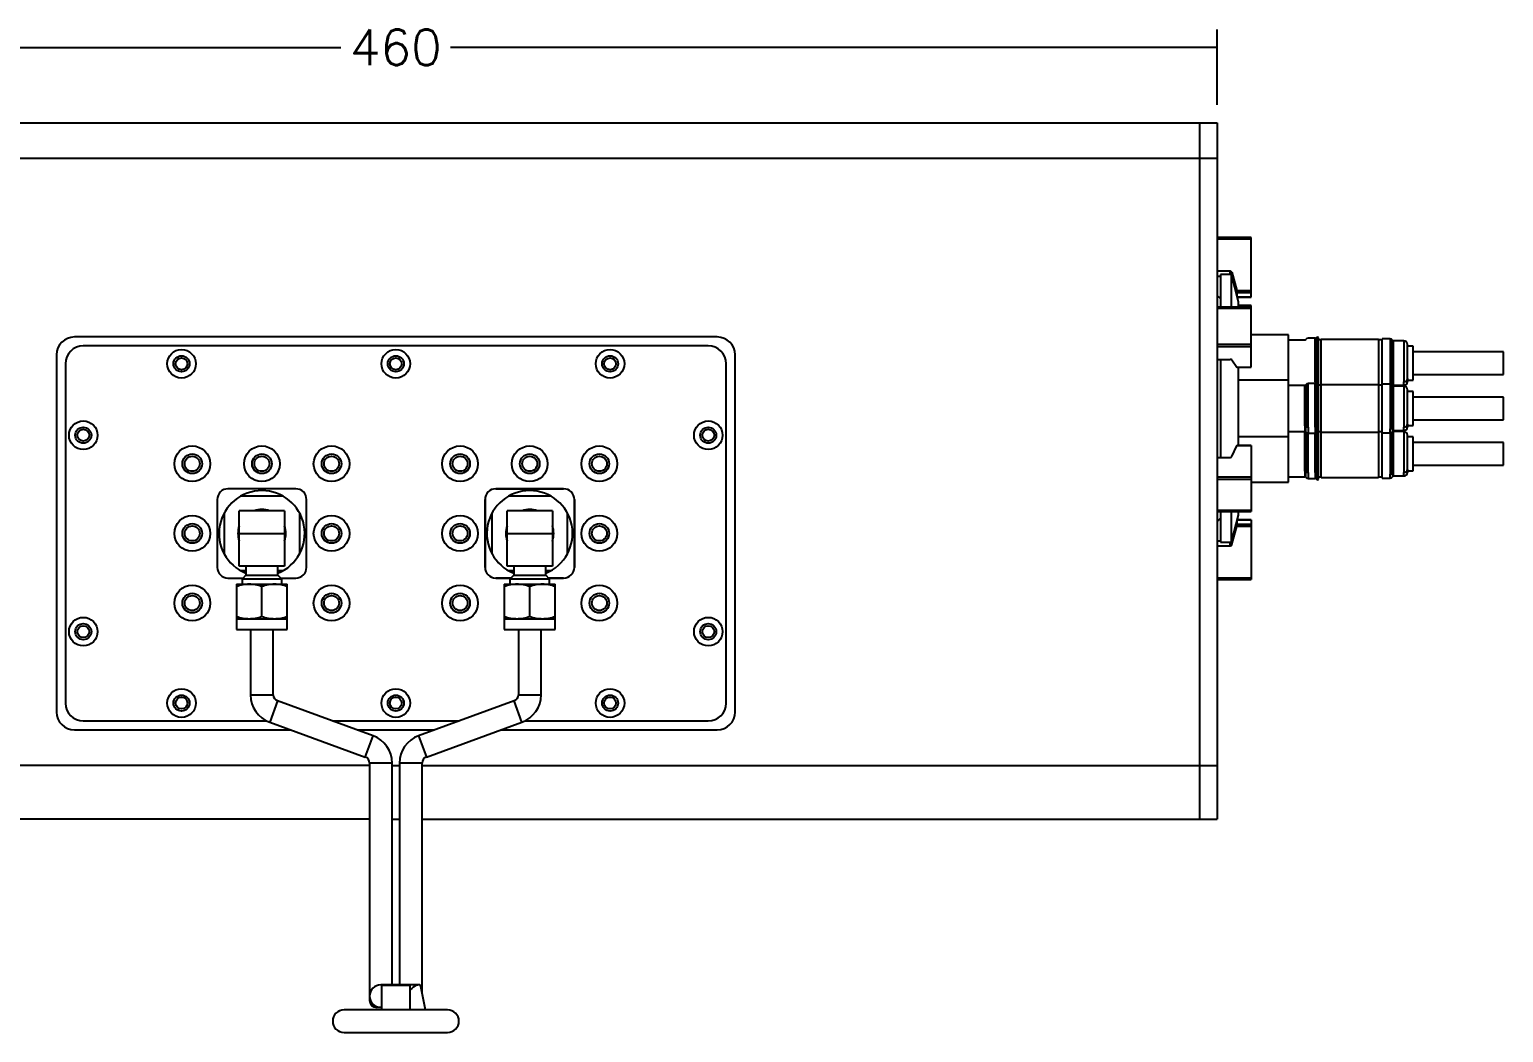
# Model space of a CAD drawing. Header units: millimetres. Extents: x -4251 to 2609, y -1673 to 4048.
# Drawn here: x -3887.5 to -3474.7, y 3098.7 to 3379.5 of the extents above; entities that cross this region are included whole.
import ezdxf

# ---------------------------------------------------------------- set-up
doc = ezdxf.new("R2010")
doc.units = ezdxf.units.MM
for name, color, linetype in [('00339', 7, 'Continuous'), ('02353_04', 7, 'Continuous'), ('02646_07', 7, 'Continuous'), ('02648', 7, 'Continuous'), ('03955_75', 7, 'Continuous'), ('14451', 7, 'Continuous'), ('53083_07', 7, 'Continuous'), ('B-400-2-4RT', 7, 'Continuous'), ('CT_BOX_16W_HEAT_', 7, 'Continuous'), ('Default', 7, 'Continuous'), ('NW50-CO', 7, 'Continuous'), ('TP1904-POOM-2000', 7, 'Continuous'), ('TP1904-POOM-5300', 7, 'Continuous')]:
    doc.layers.add(name, color=color, linetype=linetype)
doc.styles.add('SEACAD_romans_shx', font='SIMPLEX.SHX')

# ---------------------------------------------------------------- blocks, each defined once
blk = doc.blocks.new('_SE_FILLED')
at = {"color": 0}
blk.add_line((0, 0), (-1, 0), dxfattribs=at)
blk.add_solid([(0, 0), (-1, -0.1665), (-1, 0.1665), (0, 0)], dxfattribs=at)

msp = doc.modelspace()

# ---------------------------------------------------------------- linework, layer by layer
at = {"layer": '00339', "color": 7, "linetype": 'Continuous'}
for p, q in [((-3530.4223, 3292.604, 0), (-3534.9565, 3292.604, 0)), ((-3527.449, 3293.0866, 0), (-3529.4894, 3293.0866, 0)), ((-3527.449, 3280.9167, 0), (-3527.449, 3293.0866, 0)), ((-3526.8721, 3293.5057, 0), (-3527.1796, 3293.1982, 0)), ((-3527.1796, 3293.1982, 0), (-3527.1796, 3280.8325, 0)), ((-3526.8721, 3253.3991, 0), (-3526.8721, 3293.5057, 0)), ((-3526.6026, 3293.2363, 0), (-3526.8721, 3293.5057, 0)), ((-3526.6026, 3293.2363, 0), (-3526.6026, 3253.6685, 0)), ((-3530.4223, 3279.904, 0), (-3534.9565, 3279.904, 0)), ((-3530.4223, 3268.5811, 0), (-3530.4223, 3279.904, 0)), ((-3530.1113, 3280.0648, 0), (-3530.1113, 3268.4596, 0)), ((-3529.4894, 3268.2167, 0), (-3529.4894, 3280.3866, 0)), ((-3527.449, 3280.3866, 0), (-3529.4894, 3280.3866, 0)), ((-3527.449, 3280.9167, 0), (-3527.449, 3280.3866, 0)), ((-3527.449, 3268.2167, 0), (-3527.449, 3280.3866, 0)), ((-3527.1796, 3280.4982, 0), (-3527.1796, 3280.8325, 0)), ((-3526.8721, 3280.8057, 0), (-3527.1796, 3280.4982, 0)), ((-3527.1796, 3280.4982, 0), (-3527.1796, 3268.1325, 0)), ((-3526.6026, 3280.5363, 0), (-3526.8721, 3280.8057, 0)), ((-3534.9565, 3267.0008, 0), (-3530.4223, 3267.0008, 0)), ((-3530.4223, 3268.5811, 0), (-3530.4223, 3267.0008, 0)), ((-3530.4223, 3255.8811, 0), (-3530.4223, 3267.0008, 0)), ((-3530.1113, 3266.8399, 0), (-3530.1113, 3268.4596, 0)), ((-3530.1113, 3266.8399, 0), (-3530.1113, 3255.7596, 0)), ((-3529.4894, 3268.2167, 0), (-3529.4894, 3266.5182, 0)), ((-3529.4894, 3266.5182, 0), (-3527.449, 3266.5182, 0)), ((-3529.4894, 3255.5167, 0), (-3529.4894, 3266.5182, 0)), ((-3527.449, 3268.2167, 0), (-3527.449, 3266.5182, 0)), ((-3527.449, 3255.5167, 0), (-3527.449, 3266.5182, 0)), ((-3527.1796, 3266.4066, 0), (-3527.1796, 3268.1325, 0)), ((-3527.1796, 3266.4066, 0), (-3526.8721, 3266.0991, 0)), ((-3527.1796, 3266.4066, 0), (-3527.1796, 3255.4325, 0)), ((-3526.8721, 3266.0991, 0), (-3526.6026, 3266.3685, 0)), ((-3534.9565, 3254.3008, 0), (-3530.4223, 3254.3008, 0)), ((-3530.4223, 3255.8811, 0), (-3530.4223, 3254.3008, 0)), ((-3530.1113, 3254.1399, 0), (-3530.1113, 3255.7596, 0)), ((-3529.4894, 3255.5167, 0), (-3529.4894, 3253.8182, 0)), ((-3529.4894, 3253.8182, 0), (-3527.449, 3253.8182, 0)), ((-3527.449, 3255.5167, 0), (-3527.449, 3253.8182, 0)), ((-3527.1796, 3253.7066, 0), (-3527.1796, 3255.4325, 0)), ((-3527.1796, 3253.7066, 0), (-3526.8721, 3253.3991, 0)), ((-3526.8721, 3253.3991, 0), (-3526.6026, 3253.6685, 0))]:
    msp.add_line(p, q, dxfattribs=at)
for centre, radius, start, end in [((-3530.4223, 3292.985, 0), 0.381, 270.000015, 324.705623), ((-3529.4894, 3292.3246, 0), 0.762, 89.999999, 144.705606), ((-3527.449, 3293.4676, 0), 0.381, 270.000017, 315.000025), ((-3530.4223, 3280.285, 0), 0.381, 270.000015, 324.705623), ((-3529.4894, 3279.6246, 0), 0.762, 89.999999, 144.705606), ((-3527.449, 3280.7676, 0), 0.381, 270.000017, 315.000025), ((-3530.4223, 3266.6198, 0), 0.381, 35.294385, 89.999997), ((-3529.4894, 3267.2802, 0), 0.762, 215.29439, 270.000001), ((-3527.449, 3266.1372, 0), 0.381, 44.999981, 89.999997), ((-3530.4223, 3253.9198, 0), 0.381, 35.294385, 89.999997), ((-3529.4894, 3254.5802, 0), 0.762, 215.29439, 270.000001), ((-3527.449, 3253.4372, 0), 0.381, 44.999981, 89.999997)]:
    msp.add_arc(centre, radius, start, end, dxfattribs=at)
for centre, major_axis, start_param, end_param in [((-3527.449, 3280.629, 0), (-0.381, 0), 3.92699063, 4.71238972), ((-3530.4223, 3268.2934, 0), (-0.381, 0), 3.75759599, 4.71238959), ((-3529.4894, 3268.7921, 0), (-0.762, 0), 0.61600371, 1.57079635), ((-3527.449, 3267.929, 0), (-0.381, 0), 3.92699063, 4.71238972), ((-3530.4223, 3255.5934, 0), (-0.381, 0), 3.75759599, 4.71238959), ((-3529.4894, 3256.0921, 0), (-0.762, 0), 0.61600371, 1.57079635), ((-3527.449, 3255.229, 0), (-0.381, 0), 3.92699063, 4.71238972)]:
    msp.add_ellipse(centre, major_axis=major_axis, ratio=0.75504922, start_param=start_param, end_param=end_param, dxfattribs=at)
at = {"layer": '02353_04', "color": 7, "linetype": 'Continuous'}
for p, q in [((-3508.7691, 3253.9325, 0), (-3508.7691, 3292.9723, 0)), ((-3506.4512, 3292.9723, 0), (-3508.7691, 3292.9723, 0)), ((-3506.4512, 3292.9723, 0), (-3506.4512, 3280.428, 0)), ((-3505.8694, 3280.7475, 0), (-3505.8694, 3292.5916, 0)), ((-3505.5195, 3279.9421, 0), (-3505.5195, 3292.3627, 0)), ((-3502.6731, 3292.3627, 0), (-3505.5195, 3292.3627, 0)), ((-3502.6731, 3292.3627, 0), (-3502.6731, 3280.9396, 0)), ((-3501.6571, 3281.7924, 0), (-3501.6571, 3291.3467, 0)), ((-3501.6571, 3281.7924, 0), (-3501.6571, 3280.9581, 0)), ((-3506.4512, 3280.2723, 0), (-3508.7691, 3280.2723, 0)), ((-3506.4512, 3280.2723, 0), (-3506.4512, 3280.428, 0)), ((-3506.4512, 3280.2723, 0), (-3506.4512, 3267.728, 0)), ((-3505.8694, 3280.7475, 0), (-3505.8694, 3279.8916, 0)), ((-3505.8694, 3268.0475, 0), (-3505.8694, 3279.8916, 0)), ((-3505.5195, 3279.9421, 0), (-3502.6731, 3279.9421, 0)), ((-3505.5195, 3267.2421, 0), (-3505.5195, 3279.6627, 0)), ((-3502.6731, 3279.6627, 0), (-3505.5195, 3279.6627, 0)), ((-3502.6731, 3279.9421, 0), (-3502.6731, 3280.9396, 0)), ((-3502.6731, 3279.6627, 0), (-3502.6731, 3268.2396, 0)), ((-3501.6571, 3269.0924, 0), (-3501.6571, 3278.6467, 0)), ((-3501.6571, 3269.0924, 0), (-3501.6571, 3268.2581, 0)), ((-3508.7691, 3266.6325, 0), (-3506.4512, 3266.6325, 0)), ((-3506.4512, 3266.6325, 0), (-3506.4512, 3267.728, 0)), ((-3506.4512, 3266.6709, 0), (-3506.4512, 3255.028, 0)), ((-3505.8694, 3268.0475, 0), (-3505.8694, 3267.0131, 0)), ((-3505.8694, 3255.3475, 0), (-3505.8694, 3267.0131, 0)), ((-3505.5195, 3267.2421, 0), (-3502.6731, 3267.2421, 0)), ((-3505.5195, 3254.5421, 0), (-3505.5195, 3266.9627, 0)), ((-3502.6731, 3266.9627, 0), (-3505.5195, 3266.9627, 0)), ((-3502.6731, 3267.2421, 0), (-3502.6731, 3268.2396, 0)), ((-3502.6731, 3266.9627, 0), (-3502.6731, 3255.5396, 0)), ((-3501.6571, 3256.3924, 0), (-3501.6571, 3265.9467, 0)), ((-3508.7691, 3253.9325, 0), (-3506.4512, 3253.9325, 0)), ((-3506.4512, 3253.9325, 0), (-3506.4512, 3255.028, 0)), ((-3505.8694, 3255.3475, 0), (-3505.8694, 3254.3131, 0)), ((-3505.5195, 3254.5421, 0), (-3502.6731, 3254.5421, 0)), ((-3502.6731, 3254.5421, 0), (-3502.6731, 3255.5396, 0)), ((-3501.6571, 3256.3924, 0), (-3501.6571, 3255.5581, 0))]:
    msp.add_line(p, q, dxfattribs=at)
for centre, radius, start, end in [((-3506.4512, 3292.3373, 0), 0.635, 23.610945, 89.999999), ((-3505.5195, 3292.7446, 0), 0.3819, 203.610946, 270), ((-3502.6731, 3291.3467, 0), 1.016, 0, 90.000001), ((-3506.4512, 3279.6373, 0), 0.635, 23.610945, 89.999999), ((-3505.5195, 3280.0446, 0), 0.3819, 203.610946, 270), ((-3505.5195, 3279.5602, 0), 0.3819, 90, 140.640355), ((-3502.6731, 3280.9581, 0), 1.016, 269.999999, 360), ((-3502.6731, 3278.6467, 0), 1.016, 0, 90.000001), ((-3506.4512, 3267.2675, 0), 0.635, 270.000001, 336.389054), ((-3505.5195, 3266.8602, 0), 0.3819, 90, 156.389056), ((-3505.5195, 3267.3446, 0), 0.3819, 219.359645, 270), ((-3502.6731, 3268.2581, 0), 1.016, 269.999999, 360), ((-3502.6731, 3265.9467, 0), 1.016, 0, 90.000001), ((-3506.4512, 3254.5675, 0), 0.635, 270.000001, 336.389054), ((-3505.5195, 3254.1602, 0), 0.3819, 90, 156.389056), ((-3502.6731, 3255.5581, 0), 1.016, 269.999999, 360)]:
    msp.add_arc(centre, radius, start, end, dxfattribs=at)
for centre, major_axis, start_param, end_param in [((-3502.6731, 3281.7924, 0), (-1.016, 0), 1.57079629, 3.14159265), ((-3506.4512, 3280.961, 0), (0.635, 0), 4.71238901, 5.87109666), ((-3502.6731, 3269.0924, 0), (-1.016, 0), 1.57079629, 3.14159265), ((-3506.4512, 3268.261, 0), (0.635, 0), 4.71238901, 5.87109666), ((-3506.4512, 3255.561, 0), (0.635, 0), 4.71238901, 5.87109666), ((-3502.6731, 3256.3924, 0), (-1.016, 0), 1.57079629, 3.14159265)]:
    msp.add_ellipse(centre, major_axis=major_axis, ratio=0.83937016, start_param=start_param, end_param=end_param, dxfattribs=at)
at = {"layer": '02646_07', "color": 7, "linetype": 'Continuous'}
for p, q in [((-3501.6571, 3281.3899, 0), (-3501.6571, 3290.9149, 0)), ((-3500.0569, 3290.9149, 0), (-3501.6571, 3290.9149, 0)), ((-3500.0569, 3281.3899, 0), (-3500.0569, 3290.9149, 0)), ((-3501.6571, 3281.3899, 0), (-3500.0569, 3281.3899, 0)), ((-3501.6571, 3268.6899, 0), (-3501.6571, 3278.2149, 0)), ((-3500.0569, 3278.2149, 0), (-3501.6571, 3278.2149, 0)), ((-3500.0569, 3268.6899, 0), (-3500.0569, 3278.2149, 0)), ((-3501.6571, 3268.6899, 0), (-3500.0569, 3268.6899, 0)), ((-3501.6571, 3255.9899, 0), (-3501.6571, 3265.5149, 0)), ((-3500.0569, 3265.5149, 0), (-3501.6571, 3265.5149, 0)), ((-3500.0569, 3255.9899, 0), (-3500.0569, 3265.5149, 0)), ((-3501.6571, 3255.9899, 0), (-3500.0569, 3255.9899, 0))]:
    msp.add_line(p, q, dxfattribs=at)
at = {"layer": '02648', "color": 7, "linetype": 'Continuous'}
for p, q in [((-3525.8125, 3292.6294, 0), (-3526.6026, 3292.6294, 0)), ((-3525.8125, 3254.123, 0), (-3525.8125, 3292.7818, 0)), ((-3509.7597, 3292.7818, 0), (-3525.8125, 3292.7818, 0)), ((-3509.7597, 3292.7818, 0), (-3509.7597, 3254.123, 0)), ((-3508.7691, 3292.6294, 0), (-3509.7597, 3292.6294, 0)), ((-3525.8125, 3279.9294, 0), (-3526.6026, 3279.9294, 0)), ((-3509.7597, 3280.0818, 0), (-3525.8125, 3280.0818, 0)), ((-3508.7691, 3279.9294, 0), (-3509.7597, 3279.9294, 0)), ((-3526.6026, 3266.9754, 0), (-3525.8125, 3266.9754, 0)), ((-3525.8125, 3266.823, 0), (-3509.7597, 3266.823, 0)), ((-3509.7597, 3266.9754, 0), (-3508.7691, 3266.9754, 0)), ((-3526.6026, 3254.2754, 0), (-3525.8125, 3254.2754, 0)), ((-3525.8125, 3254.123, 0), (-3509.7597, 3254.123, 0)), ((-3509.7597, 3254.2754, 0), (-3508.7691, 3254.2754, 0))]:
    msp.add_line(p, q, dxfattribs=at)
at = {"layer": '03955_75', "color": 7, "linetype": 'Continuous'}
for p, q in [((-3474.746, 3289.3274, 0), (-3500.0569, 3289.3274, 0)), ((-3474.746, 3282.9774, 0), (-3474.746, 3289.3274, 0)), ((-3500.0569, 3282.9774, 0), (-3474.746, 3282.9774, 0)), ((-3474.746, 3276.6274, 0), (-3500.0569, 3276.6274, 0)), ((-3474.746, 3270.2774, 0), (-3474.746, 3276.6274, 0)), ((-3500.0569, 3270.2774, 0), (-3474.746, 3270.2774, 0)), ((-3474.746, 3263.9274, 0), (-3500.0569, 3263.9274, 0)), ((-3474.746, 3257.5774, 0), (-3474.746, 3263.9274, 0)), ((-3500.0569, 3257.5774, 0), (-3474.746, 3257.5774, 0))]:
    msp.add_line(p, q, dxfattribs=at)
at = {"layer": '14451', "color": 7, "linetype": 'Continuous'}
for p, q in [((-3554.0065, 3310.9174, 0), (-3554.0065, 3301.8024, 0)), ((-3550.9585, 3310.9174, 0), (-3554.0065, 3310.9174, 0)), ((-3550.9585, 3301.8024, 0), (-3550.9585, 3310.9174, 0)), ((-3548.9265, 3303.3338, 0), (-3550.9585, 3310.9174, 0)), ((-3548.9265, 3301.8024, 0), (-3548.9265, 3303.3338, 0)), ((-3554.0065, 3287.1829, 0), (-3554.0065, 3259.7292, 0)), ((-3548.9265, 3263.1184, 0), (-3548.9265, 3284.9702, 0)), ((-3554.0065, 3244.6299, 0), (-3554.0065, 3235.9874, 0)), ((-3550.9585, 3235.9874, 0), (-3550.9585, 3244.6299, 0)), ((-3548.9265, 3243.5709, 0), (-3548.9265, 3244.6299, 0)), ((-3550.9585, 3235.9874, 0), (-3548.9265, 3243.5709, 0)), ((-3554.0065, 3235.9874, 0), (-3550.9585, 3235.9874, 0))]:
    msp.add_line(p, q, dxfattribs=at)
at = {"layer": '53083_07', "color": 7, "linetype": 'Continuous'}
for p, q in [((-3534.9565, 3294.0518, 0), (-3545.4181, 3294.0518, 0)), ((-3534.9565, 3252.853, 0), (-3534.9565, 3294.0518, 0)), ((-3534.9565, 3281.3518, 0), (-3548.9265, 3281.3518, 0)), ((-3548.9265, 3265.553, 0), (-3534.9565, 3265.553, 0)), ((-3545.4181, 3252.853, 0), (-3534.9565, 3252.853, 0))]:
    msp.add_line(p, q, dxfattribs=at)
at = {"layer": 'B-400-2-4RT', "color": 7, "linetype": 'Continuous'}
for p, q in [((-3828.7681, 3229.3084, 0), (-3828.7681, 3244.8024, 0)), ((-3816.0681, 3244.8024, 0), (-3828.7681, 3244.8024, 0)), ((-3816.0681, 3244.8024, 0), (-3816.0681, 3229.3084, 0)), ((-3753.7681, 3229.3084, 0), (-3753.7681, 3244.8024, 0)), ((-3741.0681, 3244.8024, 0), (-3753.7681, 3244.8024, 0)), ((-3741.0681, 3244.8024, 0), (-3741.0681, 3229.3084, 0)), ((-3828.7681, 3238.4524, 0), (-3816.0681, 3238.4524, 0)), ((-3753.7681, 3238.4524, 0), (-3741.0681, 3238.4524, 0)), ((-3816.0681, 3229.3084, 0), (-3828.7681, 3229.3084, 0)), ((-3826.8949, 3229.3084, 0), (-3826.8949, 3226.7684, 0)), ((-3817.9414, 3226.7684, 0), (-3817.9414, 3229.3084, 0)), ((-3741.0681, 3229.3084, 0), (-3753.7681, 3229.3084, 0)), ((-3751.8949, 3229.3084, 0), (-3751.8949, 3226.7684, 0)), ((-3742.9414, 3226.7684, 0), (-3742.9414, 3229.3084, 0)), ((-3829.5301, 3224.2284, 0), (-3815.3061, 3224.2284, 0)), ((-3829.5301, 3224.2284, 0), (-3829.5301, 3211.5284, 0)), ((-3826.8949, 3226.7684, 0), (-3827.9744, 3225.6889, 0)), ((-3816.8619, 3225.6889, 0), (-3827.9744, 3225.6889, 0)), ((-3827.9744, 3225.6889, 0), (-3827.9744, 3224.2284, 0)), ((-3826.8949, 3226.7684, 0), (-3817.9414, 3226.7684, 0)), ((-3822.4181, 3215.2116, 0), (-3822.4181, 3223.5932, 0)), ((-3816.8619, 3225.6889, 0), (-3817.9414, 3226.7684, 0)), ((-3816.8619, 3224.2284, 0), (-3816.8619, 3225.6889, 0)), ((-3815.3061, 3211.5284, 0), (-3815.3061, 3224.2284, 0)), ((-3754.5301, 3224.2284, 0), (-3740.3061, 3224.2284, 0)), ((-3754.5301, 3224.2284, 0), (-3754.5301, 3211.5284, 0)), ((-3751.8949, 3226.7684, 0), (-3752.9744, 3225.6889, 0)), ((-3741.8619, 3225.6889, 0), (-3752.9744, 3225.6889, 0)), ((-3752.9744, 3225.6889, 0), (-3752.9744, 3224.2284, 0)), ((-3751.8949, 3226.7684, 0), (-3742.9414, 3226.7684, 0)), ((-3747.4181, 3215.2116, 0), (-3747.4181, 3223.5932, 0)), ((-3741.8619, 3225.6889, 0), (-3742.9414, 3226.7684, 0)), ((-3741.8619, 3224.2284, 0), (-3741.8619, 3225.6889, 0)), ((-3740.3061, 3211.5284, 0), (-3740.3061, 3224.2284, 0)), ((-3829.5301, 3214.5764, 0), (-3815.3061, 3214.5764, 0)), ((-3829.5301, 3211.5284, 0), (-3815.3061, 3211.5284, 0)), ((-3754.5301, 3214.5764, 0), (-3740.3061, 3214.5764, 0)), ((-3754.5301, 3211.5284, 0), (-3740.3061, 3211.5284, 0))]:
    msp.add_line(p, q, dxfattribs=at)
for centre, radius, start, end in [((-3822.4181, 3238.4524, 0), 6.7056, 71.257054, 108.742946), ((-3747.4181, 3238.4524, 0), 6.7056, 71.257054, 108.742946), ((-3822.4181, 3238.4524, 0), 6.7056, 161.257054, 198.742946), ((-3822.4181, 3238.4524, 0), 6.7056, 341.257054, 18.742946), ((-3747.4181, 3238.4524, 0), 6.7056, 161.257054, 198.742946), ((-3747.4181, 3238.4524, 0), 6.7056, 341.257054, 18.742946), ((-3825.8201, 3213.0953, 0), 11.1341, 90.792475, 109.463683), ((-3826.1281, 3213.0953, 0), 11.1341, 70.536317, 89.207525), ((-3818.7081, 3213.0953, 0), 11.1341, 90.792475, 109.463683), ((-3819.0161, 3213.0953, 0), 11.1341, 70.536317, 89.207525), ((-3750.8201, 3213.0953, 0), 11.1341, 90.792475, 109.463683), ((-3751.1281, 3213.0953, 0), 11.1341, 70.536317, 89.207525), ((-3743.7081, 3213.0953, 0), 11.1341, 90.792475, 109.463683), ((-3744.0161, 3213.0953, 0), 11.1341, 70.536317, 89.207525), ((-3825.8201, 3225.7094, 0), 11.1341, 250.536317, 269.207525), ((-3826.1281, 3225.7094, 0), 11.1341, 270.792475, 289.463683), ((-3818.7081, 3225.7094, 0), 11.1341, 250.536317, 269.207525), ((-3819.0161, 3225.7094, 0), 11.1341, 270.792475, 289.463683), ((-3750.8201, 3225.7094, 0), 11.1341, 250.536317, 269.207525), ((-3751.1281, 3225.7094, 0), 11.1341, 270.792475, 289.463683), ((-3743.7081, 3225.7094, 0), 11.1341, 250.536317, 269.207525), ((-3744.0161, 3225.7094, 0), 11.1341, 270.792475, 289.463683)]:
    msp.add_arc(centre, radius, start, end, dxfattribs=at)
at = {"layer": 'CT_BOX_16W_HEAT_', "color": 7, "linetype": 'Continuous'}
for p, q in [((-3812.9181, 3250.9524, 0), (-3831.9181, 3250.9524, 0)), ((-3756.9181, 3250.9524, 0), (-3737.9181, 3250.9524, 0)), ((-3834.9181, 3247.9524, 0), (-3834.9181, 3228.9524, 0)), ((-3809.9181, 3228.9524, 0), (-3809.9181, 3247.9524, 0)), ((-3759.9181, 3228.9524, 0), (-3759.9181, 3247.9524, 0)), ((-3734.9181, 3247.9524, 0), (-3734.9181, 3228.9524, 0)), ((-3831.9181, 3225.9524, 0), (-3827.7109, 3225.9524, 0)), ((-3817.1254, 3225.9524, 0), (-3812.9181, 3225.9524, 0)), ((-3752.7109, 3225.9524, 0), (-3756.9181, 3225.9524, 0)), ((-3737.9181, 3225.9524, 0), (-3742.1254, 3225.9524, 0))]:
    msp.add_line(p, q, dxfattribs=at)
for centre in [(-3841.9181, 3257.9524, 0), (-3822.4181, 3257.9524, 0), (-3802.9181, 3257.9524, 0), (-3766.9181, 3257.9524, 0), (-3747.4181, 3257.9524, 0), (-3727.9181, 3257.9524, 0), (-3841.9181, 3238.4524, 0), (-3802.9181, 3238.4524, 0), (-3766.9181, 3238.4524, 0), (-3727.9181, 3238.4524, 0), (-3841.9181, 3218.9524, 0), (-3802.9181, 3218.9524, 0), (-3766.9181, 3218.9524, 0), (-3727.9181, 3218.9524, 0)]:
    msp.add_circle(centre, 2.1, dxfattribs=at)
for centre, start, end in [((-3831.9181, 3247.9524, 0), 90, 180), ((-3812.9181, 3247.9524, 0), 0, 90), ((-3756.9181, 3247.9524, 0), 90, 180), ((-3737.9181, 3247.9524, 0), 0, 90), ((-3831.9181, 3228.9524, 0), 180, 270), ((-3812.9181, 3228.9524, 0), 270, 0), ((-3756.9181, 3228.9524, 0), 180, 270), ((-3737.9181, 3228.9524, 0), 270, 0)]:
    msp.add_arc(centre, 3, start, end, dxfattribs=at)
at = {"layer": 'Default', "color": 1, "linetype": 'Continuous'}
for p, q in [((-3554.9181, 3358.4524, 0), (-3554.9181, 3379.5469, 0)), ((-4006.9181, 3374.5469, 0), (-3800.2753, 3374.5469, 0)), ((-3562.9181, 3374.5469, 0), (-3769.561, 3374.5469, 0))]:
    msp.add_line(p, q, dxfattribs=at)
at = {"layer": 'NW50-CO', "color": 7, "linetype": 'Continuous'}
for centre, start, end in [((-3555.9623, 3302.8148, 0), 34.560322, 63.916428), ((-3555.9623, 3244.09, 0), 296.083572, 325.439678)]:
    msp.add_arc(centre, 2.3749, start, end, dxfattribs=at)
at = {"layer": 'TP1904-POOM-2000', "color": 7, "linetype": 'Continuous'}
for p, q in [((-3545.4181, 3321.3098, 0), (-3554.9181, 3321.3098, 0)), ((-3545.4181, 3320.8685, 0), (-3554.9181, 3320.8685, 0)), ((-3545.4181, 3304.6191, 0), (-3545.4181, 3321.3098, 0)), ((-3554.9181, 3311.9306, 0), (-3551.3018, 3311.9306, 0)), ((-3554.9181, 3310.5225, 0), (-3554.0065, 3310.5225, 0)), ((-3551.3018, 3310.9174, 0), (-3551.3018, 3311.9306, 0)), ((-3550.8188, 3311.5626, 0), (-3549.4444, 3306.4686, 0)), ((-3550.8188, 3310.396, 0), (-3550.8188, 3311.5626, 0)), ((-3549.4444, 3306.4686, 0), (-3545.4181, 3306.4686, 0)), ((-3549.3104, 3305.9134, 0), (-3545.4181, 3305.9134, 0)), ((-3549.3104, 3304.7666, 0), (-3549.3104, 3305.9134, 0)), ((-3545.4181, 3304.6226, 0), (-3549.2719, 3304.6226, 0)), ((-3549.2709, 3304.6191, 0), (-3545.4181, 3304.6191, 0)), ((-3545.4181, 3302.2748, 0), (-3548.9265, 3302.2748, 0)), ((-3545.4181, 3302.1755, 0), (-3548.9265, 3302.1755, 0)), ((-3545.4181, 3284.9702, 0), (-3545.4181, 3302.2748, 0)), ((-3545.4181, 3301.8024, 0), (-3554.9181, 3301.8024, 0)), ((-3554.9181, 3301.4998, 0), (-3545.4181, 3301.4998, 0)), ((-3545.4181, 3291.394, 0), (-3554.9181, 3291.394, 0)), ((-3545.4181, 3290.7371, 0), (-3554.9181, 3290.7371, 0)), ((-3554.9181, 3287.1829, 0), (-3551.3018, 3287.1829, 0)), ((-3550.8188, 3287.0365, 0), (-3549.4444, 3285.0108, 0)), ((-3549.4444, 3285.0108, 0), (-3545.4181, 3285.0108, 0)), ((-3549.3915, 3284.9702, 0), (-3545.4181, 3284.9702, 0)), ((-3550.8188, 3259.9509, 0), (-3549.4444, 3263.0191, 0)), ((-3545.4181, 3263.0191, 0), (-3549.4444, 3263.0191, 0)), ((-3545.4181, 3263.1184, 0), (-3549.3643, 3263.1184, 0)), ((-3545.4181, 3263.1184, 0), (-3545.4181, 3244.6299, 0)), ((-3554.9181, 3259.7292, 0), (-3551.3018, 3259.7292, 0)), ((-3554.9181, 3254.3456, 0), (-3545.4181, 3254.3456, 0)), ((-3554.9181, 3253.6459, 0), (-3545.4181, 3253.6459, 0)), ((-3545.4181, 3244.8308, 0), (-3554.9181, 3244.8308, 0)), ((-3554.9181, 3244.6299, 0), (-3545.4181, 3244.6299, 0)), ((-3550.8188, 3235.3421, 0), (-3549.4444, 3240.4361, 0)), ((-3545.4181, 3240.4361, 0), (-3549.4444, 3240.4361, 0)), ((-3549.3104, 3240.9913, 0), (-3549.3104, 3242.1381, 0)), ((-3545.4181, 3240.9913, 0), (-3549.3104, 3240.9913, 0)), ((-3549.2719, 3242.2821, 0), (-3545.4181, 3242.2821, 0)), ((-3545.4181, 3242.2856, 0), (-3549.2709, 3242.2856, 0)), ((-3545.4181, 3242.2856, 0), (-3545.4181, 3225.595, 0)), ((-3554.9181, 3236.3823, 0), (-3554.0065, 3236.3823, 0)), ((-3551.3018, 3234.9741, 0), (-3551.3018, 3235.9874, 0)), ((-3550.8188, 3235.3421, 0), (-3550.8188, 3236.5087, 0)), ((-3554.9181, 3234.9741, 0), (-3551.3018, 3234.9741, 0)), ((-3554.9181, 3226.0363, 0), (-3545.4181, 3226.0363, 0)), ((-3554.9181, 3225.595, 0), (-3545.4181, 3225.595, 0))]:
    msp.add_line(p, q, dxfattribs=at)
for centre, major_axis, ratio, start_param, end_param in [((-3551.3018, 3311.4341, 0), (0.5, 0), 0.99309091, 0.26179939, 1.57079633), ((-3549.4444, 3306.41, 0), (0.1332, -0.5), 0.02936218, 0.10979827, 1.6805946), ((-3551.3018, 3286.9854, 0), (0.5, 0), 0.3949195, 0.26179939, 1.57079633), ((-3549.4444, 3285.4702, 0), (-0.0563, 0.4998), 0.24327157, 2.70823685, 3.11421707), ((-3549.4444, 3262.6184, 0), (-0.0839, -0.4997), 0.20910171, 3.17666853, 3.81788585), ((-3551.3018, 3260.0283, 0), (0.5, 0), 0.59817141, 4.71238898, 6.02138592), ((-3549.4444, 3240.4948, 0), (-0.1332, -0.5), 0.02936218, 1.46099805, 3.03179438), ((-3551.3018, 3235.4707, 0), (0.5, 0), 0.99309091, 4.71238898, 6.02138592)]:
    msp.add_ellipse(centre, major_axis=major_axis, ratio=ratio, start_param=start_param, end_param=end_param, dxfattribs=at)
at = {"layer": 'TP1904-POOM-5300', "color": 7, "linetype": 'Continuous'}
for p, q in [((-4014.9181, 3353.4524, 0), (-3554.9181, 3353.4524, 0)), ((-3559.9181, 3353.4524, 0), (-3559.9181, 3158.4524, 0)), ((-3554.9181, 3353.4524, 0), (-3554.9181, 3158.4524, 0)), ((-3554.9181, 3343.4524, 0), (-4014.9181, 3343.4524, 0)), ((-3694.9181, 3293.4524, 0), (-3874.9181, 3293.4524, 0)), ((-3697.4181, 3290.9524, 0), (-3872.4181, 3290.9524, 0)), ((-3879.9181, 3288.4524, 0), (-3879.9181, 3188.4524, 0)), ((-3877.4181, 3285.9524, 0), (-3877.4181, 3190.9524, 0)), ((-3692.4181, 3190.9524, 0), (-3692.4181, 3285.9524, 0)), ((-3689.9181, 3188.4524, 0), (-3689.9181, 3288.4524, 0)), ((-3812.9181, 3250.9524, 0), (-3831.9181, 3250.9524, 0)), ((-3828.2276, 3248.9524, 0), (-3816.6087, 3248.9524, 0)), ((-3737.9181, 3250.9524, 0), (-3756.9181, 3250.9524, 0)), ((-3753.2276, 3248.9524, 0), (-3741.6087, 3248.9524, 0)), ((-3834.9181, 3247.9524, 0), (-3834.9181, 3228.9524, 0)), ((-3832.9181, 3232.6429, 0), (-3832.9181, 3244.2618, 0)), ((-3811.9181, 3244.2618, 0), (-3811.9181, 3232.6429, 0)), ((-3809.9181, 3228.9524, 0), (-3809.9181, 3247.9524, 0)), ((-3759.9181, 3247.9524, 0), (-3759.9181, 3228.9524, 0)), ((-3757.9181, 3232.6429, 0), (-3757.9181, 3244.2618, 0)), ((-3736.9181, 3244.2618, 0), (-3736.9181, 3232.6429, 0)), ((-3734.9181, 3228.9524, 0), (-3734.9181, 3247.9524, 0)), ((-3826.8949, 3227.9524, 0), (-3828.2276, 3227.9524, 0)), ((-3816.6087, 3227.9524, 0), (-3817.9414, 3227.9524, 0)), ((-3751.8949, 3227.9524, 0), (-3753.2276, 3227.9524, 0)), ((-3741.6087, 3227.9524, 0), (-3742.9414, 3227.9524, 0)), ((-3831.9181, 3225.9524, 0), (-3827.7109, 3225.9524, 0)), ((-3817.1254, 3225.9524, 0), (-3812.9181, 3225.9524, 0)), ((-3756.9181, 3225.9524, 0), (-3752.7109, 3225.9524, 0)), ((-3742.1254, 3225.9524, 0), (-3737.9181, 3225.9524, 0)), ((-3825.5931, 3211.5284, 0), (-3825.5931, 3193.2694, 0)), ((-3819.2431, 3193.2694, 0), (-3819.2431, 3211.5284, 0)), ((-3750.5931, 3211.5284, 0), (-3750.5931, 3193.2694, 0)), ((-3744.2431, 3193.2694, 0), (-3744.2431, 3211.5284, 0)), ((-3825.5931, 3193.2694, 0), (-3819.2431, 3193.2694, 0)), ((-3818.0423, 3191.5545, 0), (-3820.2142, 3185.5874, 0)), ((-3791.2971, 3181.82, 0), (-3818.0423, 3191.5545, 0)), ((-3751.7939, 3191.5545, 0), (-3778.5392, 3181.82, 0)), ((-3749.6221, 3185.5874, 0), (-3751.7939, 3191.5545, 0)), ((-3750.5931, 3193.2694, 0), (-3744.2431, 3193.2694, 0)), ((-3874.9181, 3183.4524, 0), (-3814.3481, 3183.4524, 0)), ((-3872.4181, 3185.9524, 0), (-3821.0639, 3185.9524, 0)), ((-3820.2142, 3185.5874, 0), (-3793.4689, 3175.853, 0)), ((-3802.6507, 3185.9524, 0), (-3767.1856, 3185.9524, 0)), ((-3795.782, 3183.4524, 0), (-3774.0543, 3183.4524, 0)), ((-3776.3673, 3175.853, 0), (-3749.6221, 3185.5874, 0)), ((-3755.4881, 3183.4524, 0), (-3694.9181, 3183.4524, 0)), ((-3748.7724, 3185.9524, 0), (-3697.4181, 3185.9524, 0)), ((-3793.4689, 3175.853, 0), (-3791.2971, 3181.82, 0)), ((-3778.5392, 3181.82, 0), (-3776.3673, 3175.853, 0)), ((-3785.9181, 3174.138, 0), (-3792.2681, 3174.138, 0)), ((-3792.2681, 3174.138, 0), (-3792.2681, 3107.7234, 0)), ((-3785.9181, 3112.0734, 0), (-3785.9181, 3174.138, 0)), ((-3777.5681, 3174.138, 0), (-3783.9181, 3174.138, 0)), ((-3783.9181, 3174.138, 0), (-3783.9181, 3112.0734, 0)), ((-3777.5681, 3109.9231, 0), (-3777.5681, 3174.138, 0)), ((-3792.2681, 3173.4524, 0), (-4014.9181, 3173.4524, 0)), ((-3785.9181, 3173.4524, 0), (-3783.9181, 3173.4524, 0)), ((-3777.5681, 3173.4524, 0), (-3554.9181, 3173.4524, 0)), ((-3792.2681, 3158.4524, 0), (-4014.9181, 3158.4524, 0)), ((-3785.9181, 3158.4524, 0), (-3783.9181, 3158.4524, 0)), ((-3777.5681, 3158.4524, 0), (-3554.9181, 3158.4524, 0)), ((-3778.4982, 3112.0734, 0), (-3789.0931, 3112.0734, 0)), ((-3780.9181, 3111.8984, 0), (-3788.9181, 3111.8984, 0)), ((-3788.9181, 3111.8984, 0), (-3788.9181, 3105.0734, 0)), ((-3780.9181, 3105.0734, 0), (-3780.9181, 3111.8984, 0)), ((-3776.6376, 3105.0734, 0), (-3777.8832, 3111.5651, 0)), ((-3770.4181, 3105.0734, 0), (-3799.4181, 3105.0734, 0)), ((-3792.2681, 3107.7234, 0), (-3792.0427, 3107.7234, 0)), ((-3788.9181, 3105.7234, 0), (-3790.1847, 3105.7234, 0)), ((-3799.4181, 3098.7234, 0), (-3770.4181, 3098.7234, 0))]:
    msp.add_line(p, q, dxfattribs=at)
for centre, radius in [((-3844.9181, 3285.9524, 0), 4), ((-3784.9181, 3285.9524, 0), 4), ((-3724.9181, 3285.9524, 0), 4), ((-3844.9181, 3285.9524, 0), 2.25), ((-3844.9181, 3285.9524, 0), 1.65), ((-3784.9181, 3285.9524, 0), 2.25), ((-3784.9181, 3285.9524, 0), 1.65), ((-3724.9181, 3285.9524, 0), 2.25), ((-3724.9181, 3285.9524, 0), 1.65), ((-3872.4181, 3265.9524, 0), 4), ((-3697.4181, 3265.9524, 0), 4), ((-3872.4181, 3265.9524, 0), 2.25), ((-3872.4181, 3265.9524, 0), 1.65), ((-3697.4181, 3265.9524, 0), 2.25), ((-3697.4181, 3265.9524, 0), 1.65), ((-3841.9181, 3257.9524, 0), 5), ((-3841.9181, 3257.9524, 0), 2.75), ((-3822.4181, 3257.9524, 0), 5), ((-3822.4181, 3257.9524, 0), 2.75), ((-3802.9181, 3257.9524, 0), 5), ((-3802.9181, 3257.9524, 0), 2.75), ((-3766.9181, 3257.9524, 0), 5), ((-3766.9181, 3257.9524, 0), 2.75), ((-3747.4181, 3257.9524, 0), 5), ((-3747.4181, 3257.9524, 0), 2.75), ((-3727.9181, 3257.9524, 0), 5), ((-3727.9181, 3257.9524, 0), 2.75), ((-3841.9181, 3238.4524, 0), 5), ((-3841.9181, 3238.4524, 0), 2.75), ((-3802.9181, 3238.4524, 0), 5), ((-3802.9181, 3238.4524, 0), 2.75), ((-3766.9181, 3238.4524, 0), 5), ((-3766.9181, 3238.4524, 0), 2.75), ((-3727.9181, 3238.4524, 0), 5), ((-3727.9181, 3238.4524, 0), 2.75), ((-3841.9181, 3218.9524, 0), 5), ((-3802.9181, 3218.9524, 0), 5), ((-3766.9181, 3218.9524, 0), 5), ((-3727.9181, 3218.9524, 0), 5), ((-3841.9181, 3218.9524, 0), 2.75), ((-3802.9181, 3218.9524, 0), 2.75), ((-3766.9181, 3218.9524, 0), 2.75), ((-3727.9181, 3218.9524, 0), 2.75), ((-3872.4181, 3210.9524, 0), 4), ((-3872.4181, 3210.9524, 0), 2.25), ((-3872.4181, 3210.9524, 0), 1.65), ((-3697.4181, 3210.9524, 0), 4), ((-3697.4181, 3210.9524, 0), 2.25), ((-3697.4181, 3210.9524, 0), 1.65), ((-3844.9181, 3190.9524, 0), 4), ((-3784.9181, 3190.9524, 0), 4), ((-3724.9181, 3190.9524, 0), 4), ((-3844.9181, 3190.9524, 0), 2.25), ((-3844.9181, 3190.9524, 0), 1.65), ((-3784.9181, 3190.9524, 0), 2.25), ((-3784.9181, 3190.9524, 0), 1.65), ((-3724.9181, 3190.9524, 0), 2.25), ((-3724.9181, 3190.9524, 0), 1.65)]:
    msp.add_circle(centre, radius, dxfattribs=at)
for centre, radius, start, end in [((-3874.9181, 3288.4524, 0), 5, 90, 180), ((-3872.4181, 3285.9524, 0), 5, 90, 180), ((-3697.4181, 3285.9524, 0), 5, 0, 90), ((-3694.9181, 3288.4524, 0), 5, 0, 90), ((-3831.9181, 3247.9524, 0), 3, 90, 180), ((-3822.4181, 3238.4524, 0), 12, 291.904614, 248.095349), ((-3812.9181, 3247.9524, 0), 3, 0, 90), ((-3756.9181, 3247.9524, 0), 3, 90, 180), ((-3747.4181, 3238.4524, 0), 12, 291.904614, 248.095349), ((-3737.9181, 3247.9524, 0), 3, 0, 90), ((-3831.9181, 3228.9524, 0), 3, 180, 270), ((-3812.9181, 3228.9524, 0), 3, 270, 0), ((-3756.9181, 3228.9524, 0), 3, 180, 270), ((-3737.9181, 3228.9524, 0), 3, 270, 0), ((-3872.4181, 3190.9524, 0), 5, 180, 270), ((-3817.4181, 3193.2694, 0), 8.175, 180, 250), ((-3817.4181, 3193.2694, 0), 1.825, 180, 250), ((-3752.4181, 3193.2694, 0), 1.825, 290, 0), ((-3752.4181, 3193.2694, 0), 8.175, 290, 0), ((-3697.4181, 3190.9524, 0), 5, 270, 0), ((-3874.9181, 3188.4524, 0), 5, 180, 270), ((-3694.9181, 3188.4524, 0), 5, 270, 0), ((-3794.0931, 3174.138, 0), 8.175, 0, 70), ((-3775.7431, 3174.138, 0), 8.175, 110, 180), ((-3794.0931, 3174.138, 0), 1.825, 0, 70), ((-3775.7431, 3174.138, 0), 1.825, 110, 180), ((-3789.0931, 3108.8984, 0), 3.175, 90, 270), ((-3799.4181, 3101.8984, 0), 3.175, 90, 270), ((-3790.2681, 3107.7234, 0), 2, 180, 270), ((-3790.1111, 3107.6548, 0), 1.9329, 177.96816, 267.816038), ((-3770.4181, 3101.8984, 0), 3.175, 270, 90)]:
    msp.add_arc(centre, radius, start, end, dxfattribs=at)
for start_param, end_param in [(0, 1.27776354), (5.99636377, 6.28318531)]:
    msp.add_ellipse((-3780.6044, 3108.8984, 0), major_axis=(2.5165, 3.0453), ratio=0.35693045, start_param=start_param, end_param=end_param, dxfattribs=at)

# ---------------------------------------------------------------- block references
at = {"layer": 'Default', "color": 1, "xscale": 8, "yscale": 8, "zscale": 8}
msp.add_blockref('_SE_FILLED', (-3554.9181, 3374.5469, 0), dxfattribs=at)

# ---------------------------------------------------------------- texts
at = {"layer": 'Default', "color": 1, "insert": (-3784.9181, 3374.5469, 0), "char_height": 10, "attachment_point": 5, "style": 'SEACAD_romans_shx'}
msp.add_mtext('\\A1;\\A1;460', dxfattribs=at)

doc.saveas('drawing.dxf')
